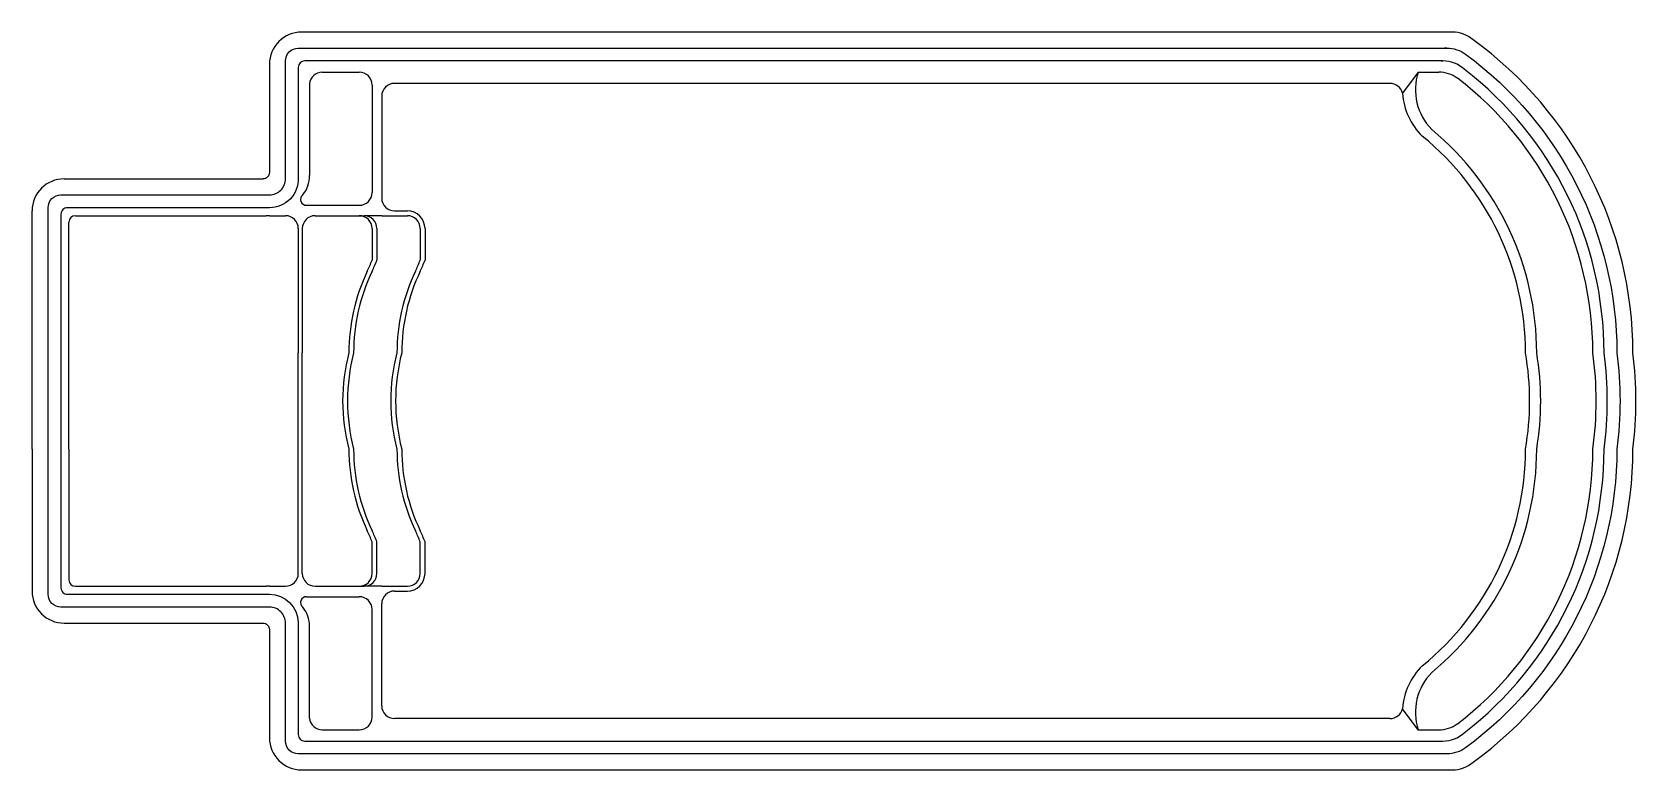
# Model space of a CAD drawing. Extents: x -1338.99 to -1328.99, y 363.84 to 368.44.
import ezdxf

# ---------------------------------------------------------------- set-up
doc = ezdxf.new("R2010")
doc.units = 0
doc.header["$LTSCALE"] = 10
doc.header["$MEASUREMENT"] = 0
doc.layers.add('Piscinas_Fibratec', color=4, linetype='CONTINUOUS')

msp = doc.modelspace()

# ---------------------------------------------------------------- linework, layer by layer
at = {"layer": 'Piscinas_Fibratec'}
for p, q in [((-1330.169, 368.3356), (-1330.1831, 368.3356)), ((-1330.2036, 368.2556), (-1330.1943, 368.2556)), ((-1338.7901, 367.5206), (-1337.5501, 367.5206)), ((-1338.9901, 366.4356), (-1338.9901, 367.3206)), ((-1338.9901, 365.8356), (-1338.9901, 366.4356)), ((-1338.9901, 365.8356), (-1338.9901, 364.9506)), ((-1338.7901, 364.7506), (-1337.5501, 364.7506))]:
    msp.add_line(p, q, dxfattribs=at)
at = {"layer": 'Piscinas_Fibratec', "color": 1}
for p, q in [((-1337.2601, 368.1128), (-1337.2601, 367.5406)), ((-1337.1804, 368.1856), (-1336.9501, 368.1856)), ((-1336.8701, 368.1056), (-1336.8701, 367.5406)), ((-1330.524, 368.1156), (-1336.7301, 368.1156)), ((-1330.3472, 368.1856), (-1330.4461, 368.0537)), ((-1330.3472, 368.1856), (-1330.219, 368.1856)), ((-1336.8101, 368.0356), (-1336.8101, 367.5406)), ((-1336.8701, 367.5406), (-1336.8701, 367.4356)), ((-1336.8101, 367.5406), (-1336.8101, 367.4006)), ((-1337.2801, 367.3556), (-1337.1311, 367.3556)), ((-1337.1311, 367.3556), (-1336.9501, 367.3556)), ((-1336.7301, 367.3206), (-1336.7289, 367.3206)), ((-1336.7289, 367.3206), (-1336.6501, 367.3206)), ((-1338.7601, 366.4356), (-1338.7601, 367.2506)), ((-1338.7201, 367.2906), (-1337.5301, 367.2906)), ((-1337.5101, 367.2906), (-1337.5301, 367.2906)), ((-1337.5101, 367.2906), (-1337.4101, 367.2906)), ((-1337.3301, 367.2106), (-1337.3301, 366.4356)), ((-1337.3051, 367.2106), (-1337.3051, 366.4356)), ((-1337.2251, 367.2906), (-1336.9201, 367.2906)), ((-1336.8101, 367.2906), (-1336.9201, 367.2906)), ((-1336.8701, 367.2106), (-1336.8701, 367.0133)), ((-1336.8401, 367.2106), (-1336.8401, 367.0133)), ((-1336.8101, 367.2906), (-1336.7289, 367.2906)), ((-1336.7289, 367.2906), (-1336.6501, 367.2906)), ((-1336.5701, 367.2106), (-1336.5701, 367.0133)), ((-1336.5401, 367.2106), (-1336.5401, 367.0133)), ((-1338.7601, 365.8356), (-1338.7601, 366.4356)), ((-1337.3301, 365.8356), (-1337.3301, 366.4356)), ((-1337.3051, 365.8356), (-1337.3051, 366.4356)), ((-1338.7601, 365.8356), (-1338.7601, 365.0206)), ((-1337.3301, 365.0606), (-1337.3301, 365.8356)), ((-1337.3051, 365.0606), (-1337.3051, 365.8356)), ((-1336.8701, 365.0606), (-1336.8701, 365.2578)), ((-1336.8401, 365.0606), (-1336.8401, 365.2578)), ((-1336.5701, 365.0606), (-1336.5701, 365.2578)), ((-1336.5401, 365.0606), (-1336.5401, 365.2578)), ((-1338.7201, 364.9806), (-1337.5301, 364.9806)), ((-1337.5101, 364.9806), (-1337.5301, 364.9806)), ((-1337.5101, 364.9806), (-1337.4101, 364.9806)), ((-1337.2801, 364.9156), (-1337.1311, 364.9156)), ((-1337.2251, 364.9806), (-1336.9201, 364.9806)), ((-1337.1311, 364.9156), (-1336.9501, 364.9156)), ((-1336.8101, 364.9806), (-1336.9201, 364.9806)), ((-1336.8101, 364.9806), (-1336.7289, 364.9806)), ((-1336.7301, 364.9506), (-1336.7289, 364.9506)), ((-1336.7289, 364.9806), (-1336.6501, 364.9806)), ((-1336.7289, 364.9506), (-1336.6501, 364.9506)), ((-1336.8701, 364.7306), (-1336.8701, 364.8356)), ((-1336.8101, 364.7306), (-1336.8101, 364.8706)), ((-1337.2601, 364.1583), (-1337.2601, 364.7306)), ((-1336.8701, 364.1656), (-1336.8701, 364.7306)), ((-1336.8101, 364.2356), (-1336.8101, 364.7306)), ((-1330.3472, 364.0856), (-1330.4461, 364.2174)), ((-1330.524, 364.1556), (-1336.7301, 364.1556)), ((-1337.1804, 364.0856), (-1336.9501, 364.0856)), ((-1330.3472, 364.0856), (-1330.219, 364.0856))]:
    msp.add_line(p, q, dxfattribs=at)
at = {"layer": 'Piscinas_Fibratec'}
msp.add_lwpolyline([(-1337.5501, 364.7506, -0.414214), (-1337.5101, 364.7106), (-1337.5101, 364.7006), (-1337.5101, 364.0356, 0.414214), (-1337.3101, 363.8356), (-1330.1354, 363.8356, 0.178828), (-1330.0054, 363.8836, 0.240494), (-1329.0089, 365.8356, 0.031211), (-1328.9901, 366.1356, 0.031211), (-1329.0089, 366.4356, 0.240494), (-1330.0054, 368.3875, 0.178828), (-1330.1354, 368.4356), (-1337.3101, 368.4356, 0.414214), (-1337.5101, 368.2356), (-1337.5101, 367.5706), (-1337.5101, 367.5606, -0.414214), (-1337.5501, 367.5206)], format="xyb", dxfattribs=at)
at = {"layer": 'Piscinas_Fibratec', "color": 2}
for points in [[(-1330.169, 363.9356), (-1337.3301, 363.9356, -0.414214), (-1337.4101, 364.0156), (-1337.4101, 364.7506, 0.414214), (-1337.5101, 364.8506), (-1338.8101, 364.8506, -0.414214), (-1338.8901, 364.9306), (-1338.8901, 365.8356), (-1338.8901, 366.4356), (-1338.8901, 367.3406, -0.414214), (-1338.8101, 367.4206), (-1337.5101, 367.4206, 0.414214), (-1337.4101, 367.5206), (-1337.4101, 368.2556, -0.414214), (-1337.3301, 368.3356), (-1330.169, 368.3356, -0.157639), (-1330.0519, 368.2977, -0.238782), (-1329.1089, 366.4356, -0.032571), (-1329.0893, 366.1356, -0.032571), (-1329.1089, 365.8356, -0.238782), (-1330.0519, 363.9734, -0.157639), (-1330.169, 363.9356), (-1330.1831, 363.9356)], [(-1330.2036, 364.0156), (-1330.1943, 364.0156, 0.186232), (-1330.06, 364.0674, 0.232971), (-1329.1889, 365.8356, 0.033747), (-1329.1686, 366.1356, 0.033747), (-1329.1889, 366.4356, 0.232971), (-1330.06, 368.2037, 0.186232), (-1330.1943, 368.2556), (-1337.2901, 368.2556, 0.414214), (-1337.3301, 368.2156), (-1337.3301, 367.5406), (-1337.3301, 367.5245, -0.420648), (-1337.5101, 367.3406), (-1337.5301, 367.3406), (-1338.7701, 367.3406, 0.414214), (-1338.8101, 367.3006), (-1338.8101, 366.4356), (-1338.8101, 365.8356), (-1338.8101, 364.9706, 0.414214), (-1338.7701, 364.9306), (-1337.5301, 364.9306), (-1337.5101, 364.9306, -0.407808), (-1337.3301, 364.7545), (-1337.3301, 364.7306), (-1337.3301, 364.0556, 0.414214), (-1337.2901, 364.0156), (-1330.1943, 364.0156)]]:
    msp.add_lwpolyline(points, format="xyb", dxfattribs=at)
at = {"layer": 'Piscinas_Fibratec', "color": 1}
for centre, radius, start, end in [((-1337.1804, 368.1056), 0.08, 90, 174.81004), ((-1336.9501, 368.1056), 0.08, 0, 90), ((-1336.7301, 368.0356), 0.08, 90, 180), ((-1330.524, 368.0356), 0.08, 13.1248, 90), ((-1330.015, 368.0754), 0.35, 161.65676, 224.92322), ((-1330.219, 367.9856), 0.2, 54.77301, 90), ((-1331.4189, 366.4356), 2.16, 0, 52.4883), ((-1330.0273, 368.0856), 0.42, 184.34694, 225.43301), ((-1331.4189, 366.4356), 1.81, 0, 50.30412), ((-1331.4189, 366.4356), 1.74, 0, 50.92394), ((-1337.4401, 367.5366), 0.18, 319.65866, 1.2558), ((-1337.2794, 367.3921), 0.0366, 130.03646, 271.10008), ((-1336.9501, 367.4356), 0.08, 270, 0), ((-1336.7301, 367.4006), 0.08, 180, 270), ((-1336.6501, 367.2106), 0.11, 0, 90), ((-1338.7201, 367.2506), 0.04, 90, 180), ((-1337.4101, 367.2106), 0.08, 0, 90), ((-1337.2251, 367.2106), 0.08, 90, 180), ((-1336.9501, 367.2106), 0.08, 0, 90), ((-1336.9201, 367.2106), 0.08, 0, 90), ((-1336.6501, 367.2106), 0.08, 0, 90), ((-1337.9701, 367.4541), 1.185, 334.54906, 338.16673), ((-1337.9401, 367.4541), 1.185, 334.54906, 338.16673), ((-1337.6701, 367.4541), 1.185, 334.54906, 338.16673), ((-1337.6401, 367.4541), 1.185, 334.54906, 338.16673), ((-1335.8301, 366.4356), 1.185, 154.54906, 180), ((-1335.8001, 366.4356), 1.185, 154.54906, 180), ((-1335.5301, 366.4356), 1.185, 154.54906, 180), ((-1335.5001, 366.4356), 1.185, 154.54906, 180), ((-1335.8687, 366.1356), 1.185, 165.33515, 180), ((-1335.8387, 366.1356), 1.185, 165.33515, 180), ((-1335.5687, 366.1356), 1.185, 165.33515, 180), ((-1335.5387, 366.1356), 1.185, 165.33515, 180), ((-1331.3928, 366.1356), 1.74, 0, 9.92819), ((-1331.3938, 366.1356), 1.81, 0, 9.54057), ((-1331.3979, 366.1356), 2.16, 0, 7.98356), ((-1335.8687, 366.1356), 1.185, 180, 194.66485), ((-1335.8387, 366.1356), 1.185, 180, 194.66485), ((-1335.5687, 366.1356), 1.185, 180, 194.66485), ((-1335.5387, 366.1356), 1.185, 180, 194.66485), ((-1331.3928, 366.1356), 1.74, 350.07181, 0), ((-1331.3938, 366.1356), 1.81, 350.45943, 0), ((-1331.3979, 366.1356), 2.16, 352.01644, 0), ((-1335.8301, 365.8356), 1.185, 180, 205.45094), ((-1335.8001, 365.8356), 1.185, 180, 205.45094), ((-1335.5301, 365.8356), 1.185, 180, 205.45094), ((-1335.5001, 365.8356), 1.185, 180, 205.45094), ((-1331.4189, 365.8356), 1.74, 309.07606, 0), ((-1331.4189, 365.8356), 1.81, 309.69588, 0), ((-1331.4189, 365.8356), 2.16, 307.5117, 0), ((-1337.9701, 364.8171), 1.185, 21.83327, 25.45094), ((-1337.9401, 364.8171), 1.185, 21.83327, 25.45094), ((-1337.6701, 364.8171), 1.185, 21.83327, 25.45094), ((-1337.6401, 364.8171), 1.185, 21.83327, 25.45094), ((-1338.7201, 365.0206), 0.04, 180, 270), ((-1337.4101, 365.0606), 0.08, 270, 0), ((-1337.2251, 365.0606), 0.08, 180, 270), ((-1336.9501, 365.0606), 0.08, 270, 0), ((-1336.9201, 365.0606), 0.08, 270, 0), ((-1336.6501, 365.0606), 0.11, 270, 0), ((-1336.6501, 365.0606), 0.08, 270, 0), ((-1337.2794, 364.879), 0.0366, 88.89992, 229.96354), ((-1336.9501, 364.8356), 0.08, 0, 90), ((-1336.7301, 364.8706), 0.08, 90, 180), ((-1337.4401, 364.7345), 0.18, 358.7442, 40.34134), ((-1330.0273, 364.1856), 0.42, 134.56699, 175.65306), ((-1330.015, 364.1957), 0.35, 135.07678, 198.34324), ((-1336.7301, 364.2356), 0.08, 180, 270), ((-1330.524, 364.2356), 0.08, 270, 346.8752), ((-1337.1804, 364.1656), 0.08, 185.18996, 270), ((-1336.9501, 364.1656), 0.08, 270, 0), ((-1330.219, 364.2856), 0.2, 270, 305.22699)]:
    msp.add_arc(centre, radius, start, end, dxfattribs=at)
at = {"layer": 'Piscinas_Fibratec'}
for centre, start, end in [((-1338.7901, 367.3206), 90, 180), ((-1338.7901, 364.9506), 180, 270)]:
    msp.add_arc(centre, 0.2, start, end, dxfattribs=at)

doc.saveas('drawing.dxf')
